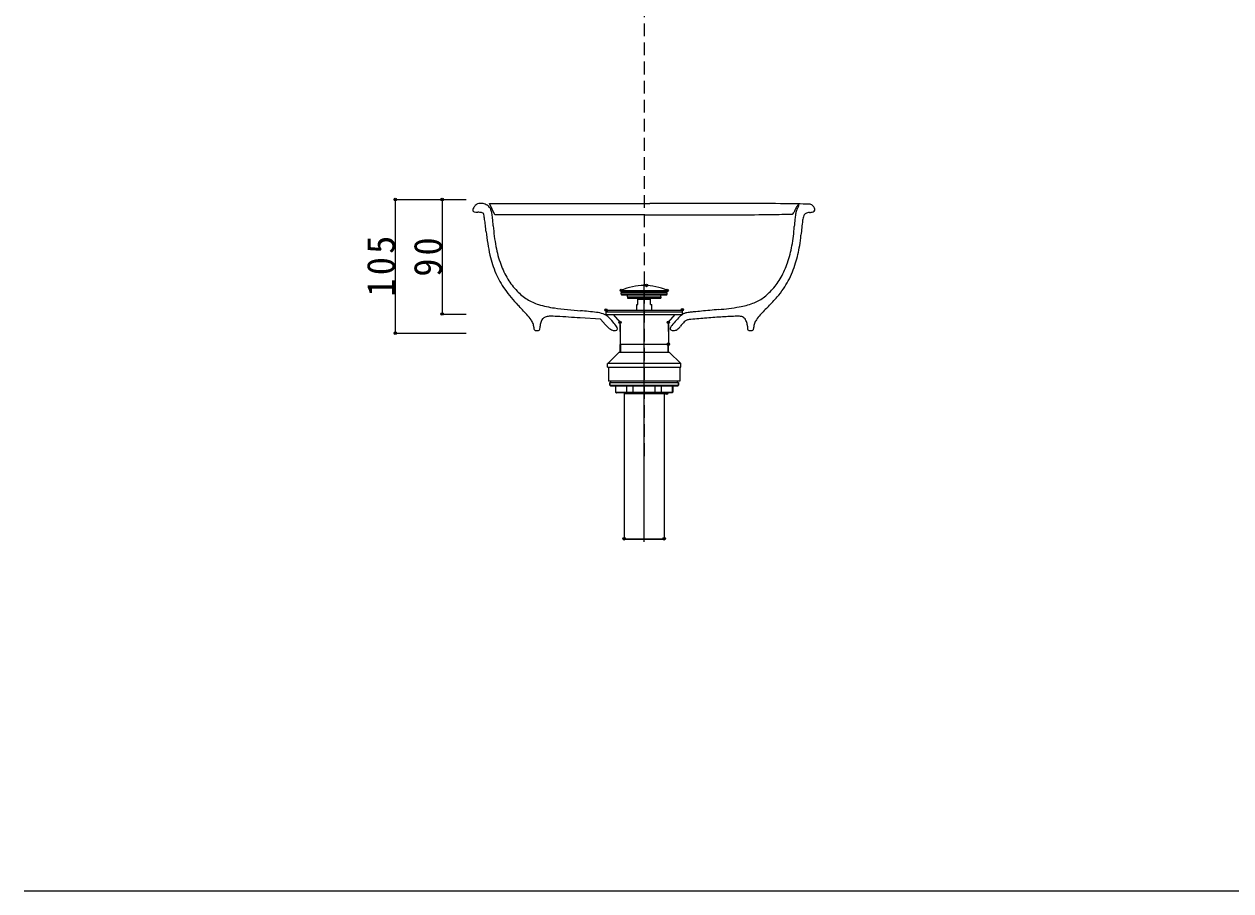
# Model space of a CAD drawing. Units: millimetres, scale not verified. Extents: x -1002 to 1002, y -687 to 676.
# Drawn here: x -1002 to -53, y -687 to -6 of the extents above; entities that cross this region are included whole.
import ezdxf

# ---------------------------------------------------------------- set-up
doc = ezdxf.new("R2010")
doc.units = ezdxf.units.MM
doc.header["$LTSCALE"] = 5
doc.header["$PDMODE"] = 32
doc.header["$PDSIZE"] = 2
doc.linetypes.add('DASHED2', pattern=[3, 2, -1])
doc.layers.add('F-0', color=7, linetype='Continuous', lineweight=15)
doc.styles.add('ＭＳ ゴシック', font='')
doc.styles.get('ＭＳ ゴシック').set_extended_font_data('MS Gothic')

msp = doc.modelspace()

# ---------------------------------------------------------------- linework, layer by layer
at = {"layer": 'F-0', "linetype": 'DASHED2'}
msp.add_line((-514.588, 234.759), (-514.588, -348.15), dxfattribs=at)
at = {"layer": 'F-0'}
for p, q in [((-710.272, -143.618), (-710.272, -248.619)), ((-710.272, -143.618), (-654.588, -143.618)), ((-673.413, -143.618), (-673.413, -233.618)), ((-673.413, -233.618), (-654.588, -233.618)), ((-533.588, -241.906), (-533.588, -258.274)), ((-495.588, -241.906), (-495.588, -258.274)), ((-710.272, -248.619), (-654.588, -248.619)), ((-533.088, -257.478), (-533.088, -263.478)), ((-496.088, -257.478), (-496.088, -263.478)), ((-1002.086, -687.064), (1002.034, -687.064))]:
    msp.add_line(p, q, dxfattribs=at)
at = {"layer": 'F-0', "color": 4, "lineweight": 9}
for p, q in [((-673.413, -143.618), (-654.588, -143.618)), ((-710.272, -248.619), (-654.588, -248.619))]:
    msp.add_line(p, q, dxfattribs=at)
at = {"layer": 'F-0', "lineweight": 18}
for p, q in [((-532.588, -215.128), (-496.588, -215.128)), ((-532.588, -215.128), (-532.588, -216.128)), ((-532.588, -216.128), (-496.588, -216.128)), ((-532.588, -216.828), (-496.588, -216.828)), ((-532.588, -218.128), (-532.588, -216.828)), ((-532.588, -218.128), (-496.588, -218.128)), ((-532.387, -216.628), (-496.788, -216.628)), ((-527.588, -216.628), (-527.588, -216.128)), ((-501.588, -216.628), (-501.588, -216.128)), ((-496.588, -215.128), (-496.588, -216.128)), ((-496.588, -218.128), (-496.588, -216.828)), ((-532.088, -218.628), (-497.088, -218.628)), ((-527.588, -220.128), (-527.588, -218.628)), ((-527.588, -220.128), (-501.588, -220.128)), ((-527.588, -220.128), (-527.588, -221.128)), ((-527.588, -221.128), (-501.588, -221.128)), ((-527.587, -220.128), (-501.588, -220.128)), ((-520.488, -230.478), (-520.488, -226.128)), ((-520.487, -226.128), (-519.588, -226.128)), ((-519.588, -226.128), (-519.588, -221.133)), ((-509.588, -222.128), (-519.588, -222.128)), ((-509.588, -226.128), (-509.588, -221.133)), ((-509.588, -226.128), (-508.688, -226.128)), ((-508.688, -230.478), (-508.688, -226.128)), ((-501.588, -220.128), (-501.588, -218.628)), ((-501.588, -220.128), (-501.588, -221.128)), ((-544.588, -230.478), (-484.588, -230.478)), ((-544.588, -231.778), (-544.588, -230.478)), ((-544.588, -231.778), (-484.588, -231.778)), ((-543.106, -232.006), (-544.588, -231.778)), ((-543.106, -232.006), (-544.588, -231.778)), ((-544.588, -232.006), (-484.588, -232.006)), ((-544.588, -234.006), (-544.588, -232.006)), ((-544.588, -234.006), (-484.588, -234.006)), ((-533.588, -240.106), (-538.838, -234.006)), ((-495.588, -240.106), (-490.338, -234.006)), ((-486.069, -232.006), (-484.588, -231.778)), ((-486.069, -232.006), (-484.588, -231.778)), ((-484.588, -231.778), (-484.588, -230.478)), ((-484.588, -234.006), (-484.588, -232.006)), ((-533.588, -247.478), (-533.588, -240.106)), ((-533.588, -247.478), (-533.588, -240.106)), ((-495.588, -247.478), (-495.588, -240.106)), ((-543.279, -272.419), (-534.338, -263.478)), ((-534.338, -263.478), (-494.838, -263.478)), ((-495.588, -257.478), (-533.588, -257.478)), ((-533.588, -263.478), (-533.588, -257.478)), ((-533.588, -263.478), (-533.588, -257.478)), ((-495.588, -263.478), (-495.588, -257.478)), ((-485.896, -272.419), (-494.838, -263.478)), ((-485.838, -272.561), (-543.338, -272.561)), ((-543.338, -275.478), (-543.338, -272.561)), ((-485.896, -272.419), (-543.279, -272.419)), ((-485.838, -275.478), (-485.838, -272.561)), ((-543.338, -275.478), (-485.838, -275.478)), ((-542.588, -275.478), (-542.588, -286.478)), ((-486.588, -275.478), (-486.588, -286.478)), ((-486.588, -286.478), (-542.587, -286.478)), ((-541.588, -287.478), (-487.588, -287.478)), ((-541.588, -289.578), (-487.588, -289.578)), ((-541.088, -290.078), (-488.088, -290.078)), ((-540.838, -287.478), (-540.838, -286.478)), ((-537.088, -290.078), (-537.088, -294.978)), ((-536.907, -294.978), (-536.907, -290.078)), ((-528.208, -294.978), (-528.208, -290.078)), ((-523.287, -294.978), (-523.287, -290.078)), ((-505.888, -294.978), (-505.888, -290.078)), ((-500.967, -294.978), (-500.967, -290.078)), ((-492.268, -294.978), (-492.268, -290.078)), ((-492.088, -290.078), (-492.088, -294.978)), ((-488.338, -287.478), (-488.338, -286.478)), ((-537.088, -294.978), (-492.088, -294.978)), ((-492.588, -295.478), (-536.588, -295.478)), ((-530.338, -295.478), (-530.338, -410.277)), ((-530.338, -295.978), (-498.838, -295.978)), ((-498.838, -295.478), (-498.838, -410.277)), ((-530.338, -410.277), (-498.838, -410.277)), ((-530.137, -410.478), (-530.338, -410.277)), ((-530.137, -410.478), (-499.038, -410.478)), ((-499.038, -410.478), (-498.838, -410.277))]:
    msp.add_line(p, q, dxfattribs=at)
at = {"layer": 'F-0', "color": 1, "lineweight": 18}
msp.add_line((-514.588, -412.573), (-514.588, -210.136), dxfattribs=at)
at = {"layer": 'F-0', "color": 2, "lineweight": 18}
for p, q in [((-530.088, -295.978), (-530.088, -295.478)), ((-499.088, -295.978), (-499.088, -295.478))]:
    msp.add_line(p, q, dxfattribs=at)
at = {"layer": 'F-0'}
for points in [[(-514.648, -155.593), (-631.929, -155.547), (-634.037, -151.083), (-636.144, -146.618), (-510.091, -146.65)], [(-544.875, -242.181), (-548.929, -237.724), (-564.929, -236.673)]]:
    msp.add_lwpolyline(points, dxfattribs=at)
at = {"layer": 'F-0', "lineweight": 18}
for points in [[(-541.588, -287.478), (-541.588, -289.578), (-541.588, -287.478)], [(-487.588, -287.478), (-487.588, -289.578), (-487.588, -287.478)], [(-536.907, -294.978), (-536.907, -294.996), (-536.906, -295.014), (-536.905, -295.032), (-536.902, -295.05), (-536.899, -295.068), (-536.896, -295.086), (-536.892, -295.104), (-536.887, -295.121), (-536.882, -295.139), (-536.876, -295.156), (-536.869, -295.173), (-536.862, -295.19), (-536.854, -295.207), (-536.845, -295.223), (-536.836, -295.239), (-536.827, -295.254), (-536.817, -295.27), (-536.806, -295.285), (-536.794, -295.299), (-536.783, -295.313), (-536.77, -295.327), (-536.757, -295.34), (-536.744, -295.352), (-536.73, -295.364), (-536.716, -295.376), (-536.702, -295.387), (-536.687, -295.397), (-536.671, -295.407), (-536.656, -295.417), (-536.64, -295.425), (-536.624, -295.433), (-536.607, -295.441)], [(-536.582, -295.45), (-536.576, -295.453), (-536.57, -295.455), (-536.563, -295.457), (-536.557, -295.459), (-536.55, -295.46), (-536.544, -295.462), (-536.537, -295.464), (-536.531, -295.465), (-536.524, -295.467), (-536.518, -295.468), (-536.511, -295.47), (-536.504, -295.471), (-536.498, -295.472), (-536.491, -295.473), (-536.484, -295.474), (-536.478, -295.475), (-536.471, -295.475), (-536.464, -295.476), (-536.457, -295.477), (-536.451, -295.477), (-536.444, -295.477), (-536.437, -295.478), (-536.431, -295.478), (-536.424, -295.478)], [(-528.208, -294.978), (-528.207, -294.992), (-528.207, -295.007), (-528.206, -295.021), (-528.205, -295.036), (-528.204, -295.05), (-528.202, -295.064), (-528.2, -295.079), (-528.197, -295.093), (-528.195, -295.107), (-528.192, -295.121), (-528.188, -295.135), (-528.184, -295.149), (-528.18, -295.163), (-528.176, -295.177), (-528.171, -295.191), (-528.166, -295.204), (-528.161, -295.218), (-528.155, -295.231), (-528.149, -295.244), (-528.142, -295.257), (-528.136, -295.27), (-528.128, -295.283), (-528.121, -295.295), (-528.113, -295.307), (-528.105, -295.319), (-528.096, -295.331), (-528.087, -295.342), (-528.078, -295.353), (-528.068, -295.364), (-528.058, -295.374), (-528.048, -295.385), (-528.037, -295.394), (-528.026, -295.404), (-528.014, -295.412), (-528.003, -295.421), (-527.99, -295.429), (-527.978, -295.436), (-527.965, -295.443), (-527.952, -295.45)], [(-527.952, -295.45), (-527.939, -295.455), (-527.925, -295.46), (-527.911, -295.465), (-527.897, -295.469), (-527.883, -295.472), (-527.868, -295.475), (-527.854, -295.476), (-527.84, -295.478), (-527.825, -295.478)], [(-523.287, -294.978), (-523.287, -294.987), (-523.287, -294.997), (-523.287, -295.006), (-523.287, -295.015), (-523.287, -295.025), (-523.287, -295.034), (-523.286, -295.043), (-523.286, -295.053), (-523.286, -295.062), (-523.286, -295.071), (-523.285, -295.081), (-523.285, -295.09), (-523.284, -295.099), (-523.284, -295.109), (-523.283, -295.118), (-523.283, -295.127), (-523.282, -295.137), (-523.281, -295.146), (-523.281, -295.155), (-523.28, -295.165), (-523.279, -295.174), (-523.279, -295.183), (-523.278, -295.192), (-523.277, -295.202), (-523.276, -295.211), (-523.275, -295.22), (-523.274, -295.23), (-523.273, -295.239), (-523.272, -295.248), (-523.27, -295.257), (-523.269, -295.267), (-523.268, -295.276), (-523.266, -295.285), (-523.265, -295.294), (-523.263, -295.303), (-523.262, -295.313), (-523.26, -295.322), (-523.258, -295.331), (-523.256, -295.34)], [(-523.256, -295.34), (-523.254, -295.35), (-523.252, -295.359), (-523.25, -295.368), (-523.247, -295.377), (-523.245, -295.386), (-523.242, -295.395), (-523.24, -295.403), (-523.237, -295.412), (-523.233, -295.42), (-523.23, -295.429), (-523.226, -295.438), (-523.221, -295.447), (-523.216, -295.457), (-523.21, -295.465), (-523.203, -295.472), (-523.195, -295.476), (-523.186, -295.478)], [(-505.919, -295.34), (-505.921, -295.35), (-505.923, -295.359), (-505.925, -295.368), (-505.928, -295.377), (-505.93, -295.386), (-505.933, -295.395), (-505.935, -295.403), (-505.938, -295.412), (-505.942, -295.42), (-505.945, -295.429), (-505.949, -295.438), (-505.954, -295.447), (-505.959, -295.457), (-505.965, -295.465), (-505.972, -295.472), (-505.98, -295.476), (-505.989, -295.478)], [(-505.888, -294.978), (-505.888, -294.987), (-505.888, -294.997), (-505.888, -295.006), (-505.888, -295.015), (-505.888, -295.025), (-505.888, -295.034), (-505.889, -295.043), (-505.889, -295.053), (-505.889, -295.062), (-505.889, -295.071), (-505.89, -295.081), (-505.89, -295.09), (-505.891, -295.099), (-505.891, -295.109), (-505.892, -295.118), (-505.892, -295.127), (-505.893, -295.137), (-505.894, -295.146), (-505.894, -295.155), (-505.895, -295.165), (-505.896, -295.174), (-505.896, -295.183), (-505.897, -295.192), (-505.898, -295.202), (-505.899, -295.211), (-505.9, -295.22), (-505.901, -295.23), (-505.902, -295.239), (-505.903, -295.248), (-505.905, -295.257), (-505.906, -295.267), (-505.907, -295.276), (-505.909, -295.285), (-505.91, -295.294), (-505.912, -295.303), (-505.913, -295.313), (-505.915, -295.322), (-505.917, -295.331), (-505.919, -295.34)], [(-501.223, -295.45), (-501.236, -295.455), (-501.25, -295.46), (-501.264, -295.465), (-501.278, -295.469), (-501.292, -295.472), (-501.307, -295.475), (-501.321, -295.476), (-501.335, -295.478), (-501.35, -295.478)], [(-500.967, -294.978), (-500.968, -294.992), (-500.968, -295.007), (-500.969, -295.021), (-500.97, -295.036), (-500.971, -295.05), (-500.973, -295.064), (-500.975, -295.079), (-500.978, -295.093), (-500.98, -295.107), (-500.983, -295.121), (-500.987, -295.135), (-500.991, -295.149), (-500.995, -295.163), (-500.999, -295.177), (-501.004, -295.191), (-501.009, -295.204), (-501.014, -295.218), (-501.02, -295.231), (-501.026, -295.244), (-501.033, -295.257), (-501.039, -295.27), (-501.047, -295.283), (-501.054, -295.295), (-501.062, -295.307), (-501.07, -295.319), (-501.079, -295.331), (-501.088, -295.342), (-501.097, -295.353), (-501.107, -295.364), (-501.117, -295.374), (-501.127, -295.385), (-501.138, -295.394), (-501.149, -295.404), (-501.161, -295.412), (-501.172, -295.421), (-501.185, -295.429), (-501.197, -295.436), (-501.21, -295.443), (-501.223, -295.45)], [(-492.593, -295.45), (-492.599, -295.453), (-492.605, -295.455), (-492.612, -295.457), (-492.618, -295.459), (-492.625, -295.46), (-492.631, -295.462), (-492.638, -295.464), (-492.644, -295.465), (-492.651, -295.467), (-492.657, -295.468), (-492.664, -295.47), (-492.671, -295.471), (-492.677, -295.472), (-492.684, -295.473), (-492.691, -295.474), (-492.697, -295.475), (-492.704, -295.475), (-492.711, -295.476), (-492.718, -295.477), (-492.724, -295.477), (-492.731, -295.477), (-492.738, -295.478), (-492.744, -295.478), (-492.751, -295.478)], [(-492.268, -294.978), (-492.268, -294.996), (-492.269, -295.014), (-492.27, -295.032), (-492.273, -295.05), (-492.276, -295.068), (-492.279, -295.086), (-492.283, -295.104), (-492.288, -295.121), (-492.293, -295.139), (-492.299, -295.156), (-492.306, -295.173), (-492.313, -295.19), (-492.321, -295.207), (-492.33, -295.223), (-492.339, -295.239), (-492.348, -295.254), (-492.358, -295.27), (-492.369, -295.285), (-492.381, -295.299), (-492.392, -295.313), (-492.405, -295.327), (-492.418, -295.34), (-492.431, -295.352), (-492.445, -295.364), (-492.459, -295.376), (-492.473, -295.387), (-492.488, -295.397), (-492.504, -295.407), (-492.519, -295.417), (-492.535, -295.425), (-492.551, -295.433), (-492.568, -295.441)]]:
    msp.add_lwpolyline(points, dxfattribs=at)
at = {"layer": 'F-0'}
for centre, radius, start, end in [((-647.833, -151.907), 1.587, 153.6858, 205.91634), ((-632.791, -159.346), 18.368, 144.99155, 153.68579), ((-644.029, -151.474), 4.647, 108.63423, 144.99154), ((-642.883, -154.875), 8.236, 84.93807, 108.63422), ((-642.99, -156.084), 9.449, 62.97621, 84.93805), ((-642.065, -154.271), 7.414, 36.63711, 62.97628), ((-642.276, -154.428), 7.677, 20.18423, 36.63715), ((-651.305, -157.747), 17.296, 11.2193, 20.18427), ((-527.577, -68081.259), 67934.61, 89.92154, 89.98525), ((-438.185, -2802.848), 2656.139, 89.25372, 89.92156), ((-431.176, -2264.888), 2118.133, 88.7477, 89.25374), ((-369.212, -162.708), 28.97, 157.18499, 162.27637), ((-380.14, -158.111), 17.115, 149.63359, 157.18497), ((-387.828, -154.456), 7.399, 146.65607, 163.20567), ((-384.1, -155.791), 12.526, 141.60425, 149.6336), ((-405.286, -142.969), 13.499, 326.65616, 331.87147), ((-393.145, -148.623), 0.984, 89.99997, 141.6042), ((-397.929, -146.902), 5.157, 331.87152, 342.56957), ((-393.145, -147.858), 0.22, 1.5042, 90.00002), ((-394.748, -147.901), 1.823, 342.56971, 1.50425), ((-384.974, -151.344), 4.084, 47.85526, 88.74773), ((-388.274, -154.99), 9.002, 30.93917, 47.85533), ((-382.14, -151.313), 1.85, 336.36839, 30.9393), ((-647.923, -151.951), 1.487, 205.91629, 260.55797), ((-645.488, -137.31), 16.329, 260.55796, 270), ((-645.488, -169.907), 16.269, 84.51531, 89.99999), ((-645.044, -165.281), 11.621, 77.45734, 84.51532), ((-644.505, -162.859), 9.14, 70.16968, 77.45731), ((-641.727, -155.155), 0.95, 31.71751, 70.16957), ((-642.737, -155.779), 2.138, 8.83178, 31.71749), ((-1014.571, -213.553), 378.433, 8.24849, 8.83176), ((-850.583, -189.78), 212.731, 7.02552, 8.24843), ((-673.07, -162.064), 39.486, 5.63762, 11.21942), ((-865.493, -181.059), 232.844, 4.13539, 5.63766), ((-487.717, 68821.528), 68977.126, 269.97763, 270.03836), ((-442.851, 1814.576), 1970.159, 270.03835, 270.82857), ((-435.897, 1333.708), 1489.241, 270.82858, 271.44394), ((-398.412, -153.376), 1.685, 271.44387, 342.27637), ((-193.448, -177.665), 203.511, 174.76684, 176.3986), ((-347.878, -163.521), 48.435, 170.02682, 174.76679), ((-371.631, -159.344), 24.317, 163.20557, 170.02679), ((459.211, -257.791), 854.86, 173.42894, 174.21595), ((-374.492, -161.755), 15.644, 159.52242, 173.42889), ((-386.31, -157.342), 3.029, 114.96899, 159.52252), ((-384.035, -162.228), 8.419, 94.1699, 114.96896), ((-385.53, -141.717), 12.146, 274.1698, 287.92533), ((-382.473, -151.167), 2.214, 287.9253, 336.36837), ((-996.015, -207.702), 359.263, 6.19951, 7.02548), ((-465.002, -150.02), 174.875, 186.19955, 192.29415), ((-487.185, -153.707), 146.452, 184.13541, 190.57262), ((-527.541, -156.638), 131.243, 349.76584, 356.39861), ((-485.939, -164.149), 88.968, 340.88965, 349.76582), ((-480.501, -166.376), 89.185, 346.74223, 351.31062), ((-553.714, -155.187), 163.248, 351.31058, 354.21601), ((-559.573, -170.63), 78.083, 192.2941, 203.42981), ((-544.836, -164.467), 87.804, 190.57263, 200.01559), ((-473.84, -167.946), 82.341, 341.9615, 346.74225), ((-562.737, -170.988), 68.753, 200.01555, 210.76437), ((-470.573, -169.473), 72.706, 331.03553, 340.8896), ((-508.481, -156.664), 118.773, 338.32858, 341.96151), ((-568.217, -174.376), 68.662, 203.42981, 215.44106), ((-579.311, -180.855), 49.464, 210.7643, 224.52212), ((-452.089, -179.703), 51.58, 318.28982, 331.03551), ((-454.104, -179.828), 59.61, 325.21748, 332.28119), ((-466.251, -173.445), 73.331, 332.28122, 338.32864), ((-535.03, -150.756), 109.397, 215.44111, 223.91427), ((-582.317, -183.81), 45.249, 224.52213, 237.61006), ((-449.393, -182.107), 47.968, 306.27473, 318.28987), ((-466.647, -171.116), 74.881, 319.02319, 325.21741), ((-972.553, -572.002), 497.954, 42.74218, 43.91421), ((-586.578, -190.527), 37.295, 237.61006, 252.73957), ((-575.677, -155.443), 74.033, 252.73953, 262.6183), ((-448.598, -173.671), 55.067, 279.17393, 290.73808), ((-441.154, -193.333), 34.042, 290.73816, 306.27471), ((-142.104, -495.057), 383.464, 135.78324, 137.1668), ((-544.692, -103.328), 178.256, 315.78323, 319.02321), ((-636.854, -261.771), 40.857, 35.42819, 42.74214), ((-590.814, -240.549), 4.798, 109.21414, 141.0011), ((-588.898, -246.045), 10.617, 91.65684, 109.21405), ((-587.237, -303.483), 68.079, 86.55006, 91.65679), ((-524.097, 242.698), 475.502, 262.61834, 265.11817), ((-788, -3633.66), 3404.303, 86.24294, 86.55005), ((-606.903, -726.82), 497.546, 83.68037, 85.11825), ((-554.833, -256.65), 24.502, 70.84422, 83.68039), ((-550.335, -243.702), 10.795, 48.12461, 70.84421), ((-568.933, -264.448), 38.656, 39.33201, 48.12466), ((-418.896, -304.307), 96.348, 134.08754, 136.84265), ((-478.809, -242.454), 10.235, 119.77199, 134.0876), ((-480.297, -239.853), 7.238, 101.65711, 119.77197), ((-475.191, -264.603), 32.51, 95.71664, 101.65712), ((-328.987, -1837.235), 1606.239, 94.93049, 95.37075), ((-389.737, -1118.236), 890.409, 95.51429, 95.71666), ((344.231, -8720.878), 8528.398, 95.47581, 95.51431), ((422.358, -9535.756), 9347.013, 95.43484, 95.47587), ((-414.466, -846.36), 611.683, 93.73874, 94.93048), ((531.236, -10680.172), 10496.596, 95.39724, 95.43482), ((-479.472, 17.503), 248.718, 275.39725, 279.17385), ((-429.488, -616.484), 381.317, 92.04074, 93.73873), ((-440.843, -297.818), 62.449, 89.01409, 92.04073), ((-439.898, -242.941), 7.564, 74.69187, 89.0141), ((-438.917, -239.357), 3.848, 52.50436, 74.6919), ((-441.123, -242.232), 7.471, 38.99889, 52.50435), ((-396.985, -258.76), 35.901, 137.16674, 145.03082), ((-614.219, -245.668), 13.078, 20.52578, 35.42823), ((-609.96, -244.073), 8.53, 0.00002, 20.52584), ((-593.734, -244.073), 7.696, 180.00001, 189.8264), ((-599.923, -245.145), 1.415, 189.82634, 224.25641), ((-599.959, -245.18), 1.364, 224.25655, 259.52478), ((-598.929, -239.614), 7.025, 259.52472, 270.00002), ((-598.929, -239.815), 6.824, 269.99995, 281.45391), ((-597.807, -245.354), 1.172, 281.45382, 323.5863), ((-598.328, -244.97), 1.82, 323.58628, 354.73274), ((-616.986, -243.25), 20.557, 354.73274, 0.00004), ((-588.549, -243.25), 7.88, 169.26173, 180.00003), ((-583.835, -244.143), 12.678, 161.74158, 169.26182), ((-584.278, -243.997), 12.212, 154.12542, 161.74158), ((-589.958, -241.243), 5.9, 141.00115, 154.1254), ((-516.966, -216.797), 37.727, 222.28797, 226.67469), ((-534.147, -235.012), 12.687, 226.6747, 236.56171), ((-537.03, -239.379), 7.455, 236.56173, 249.85044), ((-538.125, -242.363), 4.275, 249.8505, 270), ((-595.907, -286.55), 73.529, 35.90881, 39.33209), ((-538.125, -241.447), 5.192, 270.00006, 291.73025), ((-539.645, -245.811), 4.066, 7.72607, 35.90881), ((-536.553, -245.391), 0.946, 291.73026, 7.72604), ((-493.163, -245.209), 1.048, 163.95155, 243.43644), ((-488.25, -246.622), 6.16, 139.80321, 163.95162), ((-491.548, -241.979), 4.66, 243.43643, 269.99994), ((-408.994, -313.592), 109.922, 136.84261, 139.80326), ((-491.548, -240.903), 5.736, 270.00001, 285.15576), ((-491.333, -241.698), 4.912, 285.1557, 302.18103), ((-492.387, -240.023), 6.892, 302.18104, 316.12679), ((-501.127, -231.62), 19.016, 316.12676, 322.66587), ((-464.352, -259.67), 27.236, 138.85398, 142.66586), ((-463.822, -260.132), 27.939, 135.11426, 138.85397), ((-466.37, -257.594), 24.343, 131.34752, 135.11426), ((-479.493, -242.683), 4.479, 118.15493, 131.34748), ((-478.768, -244.037), 6.016, 95.37073, 118.15501), ((-439.901, -241.243), 5.9, 25.8746, 38.99885), ((-445.581, -243.997), 12.212, 18.25842, 25.87458), ((-446.023, -244.143), 12.678, 10.73818, 18.25842), ((-441.31, -243.25), 7.88, 359.99997, 10.73827), ((-412.873, -243.25), 20.557, 179.99996, 185.26726), ((-431.531, -244.97), 1.82, 185.26726, 216.41372), ((-432.052, -245.354), 1.172, 216.4137, 258.54618), ((-430.929, -239.815), 6.824, 258.54609, 270.00005), ((-430.929, -239.614), 7.025, 269.99998, 280.47528), ((-429.9, -245.18), 1.364, 280.47522, 315.74345), ((-429.936, -245.145), 1.415, 315.74359, 350.17366), ((-436.125, -244.073), 7.696, 350.1736, 359.99999), ((-419.628, -244.073), 8.801, 160.29175, 179.99999), ((-416.259, -245.28), 12.38, 145.03081, 160.29174)]:
    msp.add_arc(centre, radius, start, end, dxfattribs=at)
at = {"layer": 'F-0', "lineweight": 18}
for centre, radius, start, end in [((-514.588, -253.628), 42.5, 64.94238, 115.05762), ((-532.388, -216.828), 0.2, 90, 180), ((-532.088, -218.128), 0.5, 180, 270), ((-497.088, -218.128), 0.5, 270, 0), ((-496.788, -216.828), 0.2, 0, 90), ((-543.138, -272.561), 0.2, 135, 180), ((-486.038, -272.561), 0.2, 0, 45), ((-541.088, -289.578), 0.5, 180, 270), ((-488.088, -289.578), 0.5, 270, 0), ((-536.588, -294.978), 0.5, 180, 270), ((-536.424, -295.008), 0.47, 247.09102, 250.33614), ((-492.751, -295.008), 0.47, 289.66386, 292.90898), ((-492.588, -294.978), 0.5, 270, 0)]:
    msp.add_arc(centre, radius, start, end, dxfattribs=at)
at = {"layer": 'F-0'}
for p in [(-710.272, -143.618), (-673.413, -143.618), (-532.588, -214.971), (-512.73, -211.128), (-496.588, -214.971), (-673.413, -233.618), (-544.588, -230.478), (-484.588, -230.149), (-533.588, -240.106), (-495.588, -240.106), (-710.272, -248.619), (-495.588, -257.274), (-496.98, -295.978), (-530.338, -410.277), (-498.838, -410.277)]:
    msp.add_point(p, dxfattribs=at)

# ---------------------------------------------------------------- texts
at = {"layer": 'F-0', "color": 3, "char_height": 21.99, "attachment_point": 7, "rotation": 90, "style": 'ＭＳ ゴシック'}
for s, insert in [('\\T1.18;\\W0.95;105', (-710.272, -219.868)), ('\\T1.17;\\W0.95;90', (-673.413, -204.243))]:
    msp.add_mtext(s, dxfattribs=dict(at, insert=insert))

doc.saveas('drawing.dxf')
